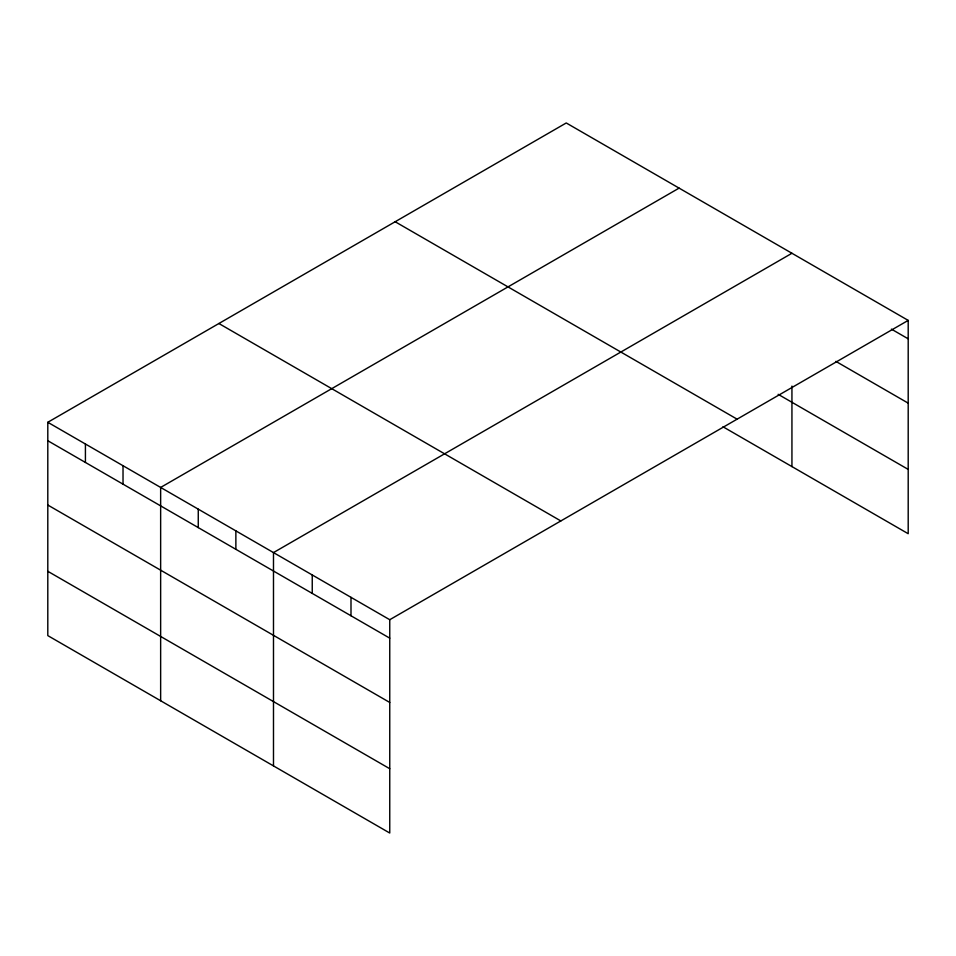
<?xml version="1.0" encoding="UTF-8"?>
<svg xmlns="http://www.w3.org/2000/svg" width="956" height="956" viewBox="0 0 956 956"><rect width="100%" height="100%" fill="white"/><g stroke="black" fill="none" stroke-linecap="round" stroke-linejoin="round"><path stroke-width="1.43" d="M47.8 422.289L389.749 619.715L389.749 833.035L47.8 635.609L47.8 422.289L566.251 122.966L908.2 320.391L908.2 533.711L722.975 426.77M679.095 188.117L160.644 487.44L160.644 700.76M791.938 253.268L273.488 552.592L273.488 765.911M389.749 619.715L908.2 320.391M891.41 329.127L908.2 338.83M835.855 361.368L908.2 403.145M778.148 394.314L908.2 469.396M395.163 221.744L737.112 419.17M218.888 323.51L560.837 520.936M47.8 440.728L389.749 638.154M47.8 505.031L389.749 702.457M47.8 571.294L389.749 768.72M791.938 386.081L791.938 466.588M350.995 597.333L350.995 615.772M312.242 574.962L312.242 593.401M235.869 530.867L235.869 549.306M198.262 509.154L198.262 527.592M123.025 465.727L123.025 484.154M85.419 444.002L85.419 462.441"/></g></svg>
